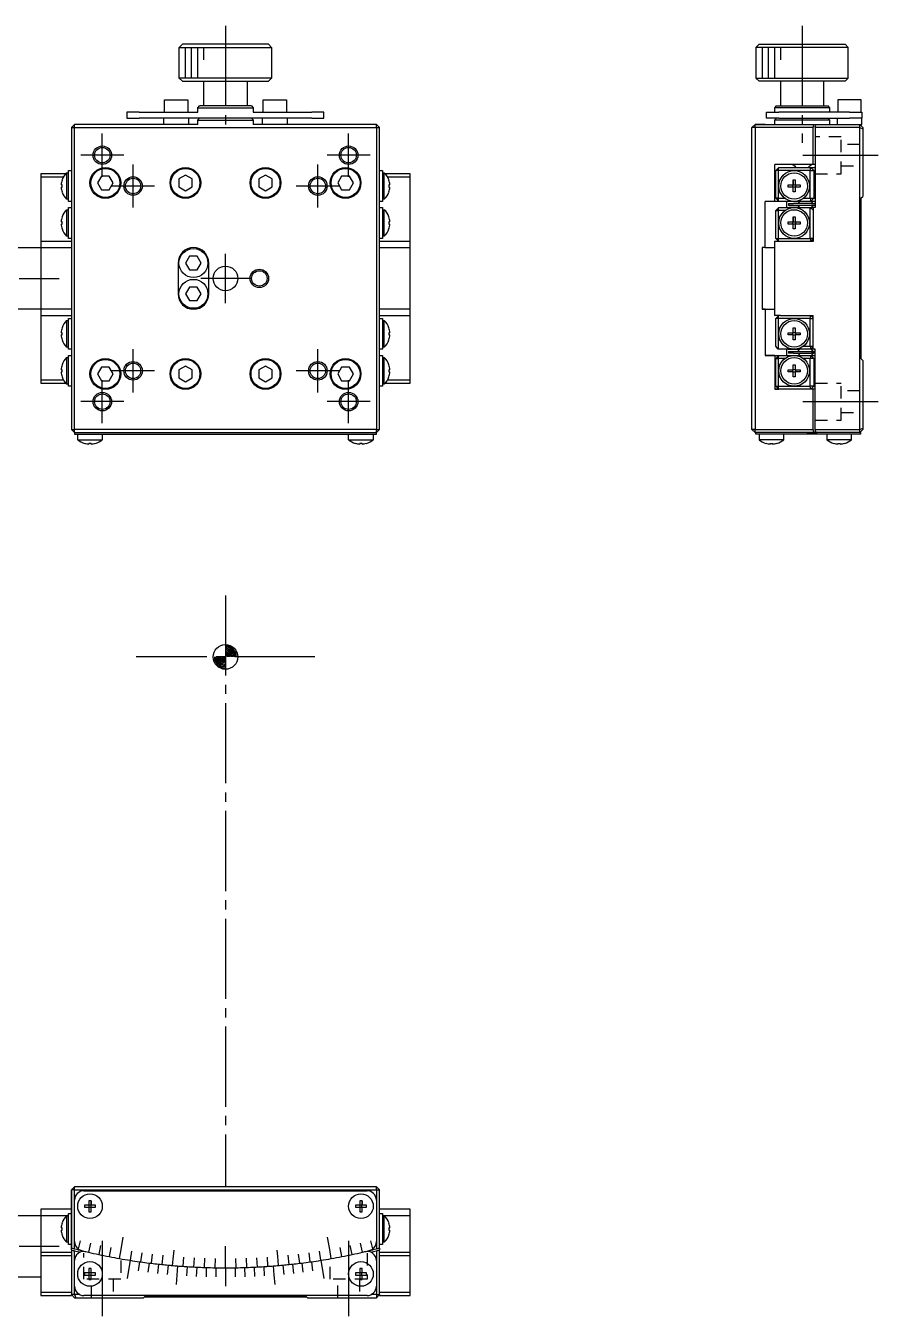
# Model space of a CAD drawing. Extents: x 1 to 243, y 58 to 282.
# Drawn here: x 105 to 243.5, y 72.4 to 281.8 of the extents above; entities that cross this region are included whole.
import ezdxf

# ---------------------------------------------------------------- set-up
doc = ezdxf.new("R2010")
doc.units = 0
doc.linetypes.add('CENTER', pattern=[17.5, 13, -1.5, 1.5, -1.5])
doc.linetypes.add('DASHED', pattern=[3.5, 2, -1.5])
doc.layers.get('0').update_dxf_attribs({"linetype": 'CONTINUOUS'})
doc.layers.add('CENTER', color=1, linetype='CENTER')

msp = doc.modelspace()

# ---------------------------------------------------------------- linework, layer by layer
at = {"color": 7, "linetype": 'CONTINUOUS'}
for p, q in [((129.95, 278.31), (130.45, 278.81)), ((144.45, 278.81), (130.45, 278.81)), ((144.45, 278.81), (130.45, 278.81)), ((144.45, 278.81), (144.95, 278.31)), ((224.1, 278.81), (223.6, 278.31)), ((224.1, 278.81), (231.1, 278.81)), ((231.1, 278.81), (238.1, 278.81)), ((238.6, 278.31), (238.1, 278.81)), ((129.95, 278.31), (144.95, 278.31)), ((129.95, 273.31), (129.95, 278.31)), ((144.95, 278.31), (144.95, 273.31)), ((231.1, 278.31), (223.6, 278.31)), ((223.6, 278.31), (223.6, 273.31)), ((238.6, 278.31), (231.1, 278.31)), ((238.6, 273.31), (238.6, 278.31)), ((144.95, 273.31), (129.95, 273.31)), ((130.45, 272.81), (129.95, 273.31)), ((130.45, 272.81), (144.45, 272.81)), ((133.95, 268.81), (133.95, 272.81)), ((140.95, 272.81), (140.95, 268.81)), ((144.95, 273.31), (144.45, 272.81)), ((223.6, 273.31), (231.1, 273.31)), ((223.6, 273.31), (224.1, 272.81)), ((231.1, 272.81), (224.1, 272.81)), ((227.6, 272.81), (227.6, 268.81)), ((231.1, 273.31), (238.6, 273.31)), ((238.1, 272.81), (231.1, 272.81)), ((234.6, 268.81), (234.6, 272.81)), ((238.1, 272.81), (238.6, 273.31)), ((127.55, 269.81), (131.35, 269.81)), ((127.55, 267.81), (127.55, 269.81)), ((131.35, 269.81), (131.35, 267.81)), ((132.95, 268.51), (133.25, 268.81)), ((132.95, 268.51), (141.95, 268.51)), ((132.95, 267.81), (132.95, 268.51)), ((141.65, 268.81), (133.25, 268.81)), ((133.95, 268.81), (133.25, 268.81)), ((141.65, 268.81), (140.95, 268.81)), ((141.65, 268.81), (141.95, 268.51)), ((141.95, 268.51), (141.95, 267.81)), ((143.55, 269.81), (147.35, 269.81)), ((143.55, 267.81), (143.55, 269.81)), ((147.35, 269.81), (147.35, 267.81)), ((226.9, 268.81), (226.6, 268.51)), ((231.1, 268.51), (226.6, 268.51)), ((226.6, 268.51), (226.6, 267.81)), ((226.9, 268.81), (231.1, 268.81)), ((231.1, 268.81), (235.3, 268.81)), ((235.6, 268.51), (231.1, 268.51)), ((235.6, 268.51), (235.3, 268.81)), ((235.6, 267.81), (235.6, 268.51)), ((240.7, 269.81), (236.9, 269.81)), ((236.9, 269.81), (236.9, 267.81)), ((240.7, 267.81), (240.7, 269.81)), ((123.45, 267.81), (121.45, 267.81)), ((121.45, 267.81), (121.45, 266.81)), ((121.45, 266.81), (123.45, 266.81)), ((123.45, 267.81), (132.95, 267.81)), ((151.45, 266.81), (123.45, 266.81)), ((127.45, 265.81), (127.45, 266.81)), ((131.45, 266.81), (131.45, 265.81)), ((132.95, 266.51), (133.25, 266.81)), ((132.95, 266.51), (141.95, 266.51)), ((132.95, 265.81), (132.95, 266.51)), ((141.65, 266.81), (141.95, 266.51)), ((141.95, 267.81), (151.45, 267.81)), ((141.95, 266.51), (141.95, 265.81)), ((143.45, 265.81), (143.45, 266.81)), ((147.45, 266.81), (147.45, 265.81)), ((153.45, 267.81), (151.45, 267.81)), ((151.45, 266.81), (153.45, 266.81)), ((153.45, 266.81), (153.45, 267.81)), ((225.3, 266.81), (225.3, 267.81)), ((225.3, 267.81), (227.3, 267.81)), ((227.3, 266.81), (225.3, 266.81)), ((226.9, 266.81), (226.6, 266.51)), ((231.1, 266.51), (226.6, 266.51)), ((226.6, 266.51), (226.6, 265.81)), ((238.8, 267.81), (227.3, 267.81)), ((227.3, 266.81), (238.8, 266.81)), ((235.6, 266.51), (231.1, 266.51)), ((235.6, 266.51), (235.3, 266.81)), ((235.6, 265.81), (235.6, 266.51)), ((236.8, 266.81), (236.8, 265.81)), ((238.8, 267.81), (240.8, 267.81)), ((240.8, 266.81), (238.8, 266.81)), ((240.8, 267.81), (240.8, 266.81)), ((240.8, 265.81), (240.8, 266.81)), ((112.45, 265.31), (112.95, 265.81)), ((112.45, 265.31), (112.45, 216.31)), ((112.45, 265.31), (112.95, 265.31)), ((116.45, 265.81), (112.95, 265.81)), ((112.95, 265.31), (112.95, 265.81)), ((112.95, 265.31), (161.95, 265.31)), ((112.95, 216.31), (112.95, 265.31)), ((129.45, 265.81), (116.45, 265.81)), ((132.95, 265.81), (129.45, 265.81)), ((142.45, 265.81), (141.95, 265.81)), ((155.45, 265.81), (142.45, 265.81)), ((161.95, 265.81), (155.45, 265.81)), ((161.95, 265.31), (161.95, 265.81)), ((161.95, 265.81), (162.45, 265.31)), ((161.95, 265.31), (161.95, 216.31)), ((161.95, 265.31), (162.45, 265.31)), ((162.45, 216.31), (162.45, 265.31)), ((222.95, 265.31), (223.45, 265.81)), ((222.95, 265.31), (223.45, 265.81)), ((223.45, 265.31), (222.95, 265.31)), ((222.95, 216.31), (222.95, 265.31)), ((223.45, 265.31), (223.45, 265.81)), ((223.45, 265.81), (233.02, 265.81)), ((225.1, 265.81), (223.45, 265.81)), ((232.89, 265.31), (223.45, 265.31)), ((223.45, 265.31), (223.45, 216.31)), ((232.89, 259.31), (232.89, 265.31)), ((233.02, 265.81), (233.33, 265.81)), ((233.2, 265.31), (233.2, 252.31)), ((240.45, 265.31), (233.2, 265.31)), ((233.33, 265.81), (240.45, 265.81)), ((240.45, 265.81), (240.8, 265.81)), ((240.45, 265.31), (240.45, 265.81)), ((240.95, 265.31), (240.45, 265.81)), ((240.45, 224.16), (240.45, 265.31)), ((240.45, 265.31), (240.95, 265.1)), ((240.95, 265.31), (240.95, 265.1)), ((240.95, 265.1), (240.95, 254.11)), ((111.51, 257.81), (107.45, 257.81)), ((107.45, 257.81), (107.45, 257.31)), ((111.66, 257.96), (111.66, 253.66)), ((111.66, 257.96), (111.95, 257.96)), ((111.95, 257.08), (111.95, 258.31)), ((111.95, 257.96), (111.95, 258.31)), ((111.95, 258.31), (112.45, 258.31)), ((162.45, 258.31), (162.95, 258.31)), ((162.95, 258.31), (162.95, 257.08)), ((162.95, 257.96), (163.24, 257.96)), ((163.24, 255.81), (163.24, 257.96)), ((167.45, 257.81), (163.38, 257.81)), ((167.45, 257.31), (167.45, 257.81)), ((232.89, 259.31), (226.68, 259.31)), ((226.68, 253.31), (226.68, 259.31)), ((227.33, 258.81), (226.81, 258.31)), ((227.18, 258.31), (226.81, 258.31)), ((226.81, 253.81), (226.81, 258.31)), ((227.18, 258.31), (227.33, 258.81)), ((229.8, 258.31), (227.18, 258.31)), ((227.18, 258.31), (227.18, 253.81)), ((227.33, 258.81), (232.51, 258.81)), ((229.6, 259.31), (229.85, 259.06)), ((232.39, 258.31), (229.8, 258.31)), ((229.85, 259.06), (230.1, 258.81)), ((230.09, 258.82), (230.09, 258.81)), ((232.1, 258.81), (232.35, 259.06)), ((232.35, 259.06), (232.6, 259.31)), ((232.39, 258.31), (232.51, 258.81)), ((232.39, 258.31), (233.02, 258.31)), ((232.39, 253.81), (232.39, 258.31)), ((233.02, 258.31), (232.51, 258.81)), ((232.51, 258.81), (233.2, 258.81)), ((233.2, 259.31), (232.89, 259.31)), ((233.02, 258.31), (233.02, 253.81)), ((233.2, 258.31), (233.02, 258.31)), ((107.45, 257.31), (111.15, 257.31)), ((107.45, 257.31), (107.45, 246.81)), ((110.92, 255.99), (110.76, 255.99)), ((110.76, 255.63), (110.92, 255.63)), ((110.92, 256.79), (110.91, 256.79)), ((110.92, 256.79), (110.91, 256.79)), ((110.92, 255.63), (110.92, 255.99)), ((111.95, 256.95), (111.95, 257.08)), ((111.95, 256.88), (111.95, 256.95)), ((111.95, 255.81), (111.95, 256.88)), ((111.95, 254.55), (111.95, 255.81)), ((117.31, 257.41), (116.68, 256.31)), ((116.68, 256.31), (117.31, 255.21)), ((118.58, 257.41), (117.31, 257.41)), ((119.22, 256.31), (118.58, 257.41)), ((118.58, 255.21), (119.22, 256.31)), ((130.95, 257.58), (129.85, 256.95)), ((129.85, 256.95), (129.85, 255.68)), ((129.85, 255.68), (130.95, 255.04)), ((132.05, 256.95), (130.95, 257.58)), ((130.95, 255.04), (132.05, 255.68)), ((132.05, 255.68), (132.05, 256.95)), ((143.95, 257.58), (142.85, 256.95)), ((142.85, 256.95), (142.85, 255.68)), ((142.85, 255.68), (143.95, 255.04)), ((145.05, 256.95), (143.95, 257.58)), ((143.95, 255.04), (145.05, 255.68)), ((145.05, 255.68), (145.05, 256.95)), ((156.31, 257.41), (155.68, 256.31)), ((155.68, 256.31), (156.31, 255.21)), ((157.58, 257.41), (156.31, 257.41)), ((158.22, 256.31), (157.58, 257.41)), ((157.58, 255.21), (158.22, 256.31)), ((162.95, 257.08), (162.95, 255.81)), ((162.95, 255.81), (162.95, 254.55)), ((163.24, 253.66), (163.24, 255.81)), ((163.75, 257.31), (167.45, 257.31)), ((163.98, 256.79), (163.98, 256.79)), ((163.98, 255.99), (163.98, 255.63)), ((164.14, 255.99), (163.98, 255.99)), ((163.98, 255.63), (164.14, 255.63)), ((167.45, 246.81), (167.45, 257.31)), ((228.83, 255.99), (229.62, 255.99)), ((228.83, 255.63), (228.83, 255.99)), ((229.62, 255.63), (228.83, 255.63)), ((229.61, 255.63), (229.61, 255.99)), ((229.62, 256.79), (229.98, 256.79)), ((229.62, 255.99), (229.62, 256.79)), ((229.62, 256.79), (229.62, 256.01)), ((229.62, 255.99), (229.62, 256.01)), ((229.62, 256.01), (229.98, 256.01)), ((229.62, 254.84), (229.62, 255.63)), ((229.62, 255.62), (229.62, 255.63)), ((229.62, 254.84), (229.62, 255.62)), ((229.98, 255.62), (229.62, 255.62)), ((229.98, 256.79), (229.98, 255.99)), ((229.98, 255.99), (230.77, 255.99)), ((229.98, 255.63), (229.98, 254.84)), ((230.77, 255.63), (229.98, 255.63)), ((230, 255.99), (230, 255.63)), ((230.77, 255.99), (230.77, 255.63)), ((110.91, 254.84), (110.92, 254.84)), ((110.91, 254.84), (110.92, 254.84)), ((111.95, 253.66), (111.66, 253.66)), ((111.95, 253.31), (111.95, 254.55)), ((111.95, 253.31), (111.95, 253.65)), ((117.31, 255.21), (118.58, 255.21)), ((156.31, 255.21), (157.58, 255.21)), ((162.95, 254.55), (162.95, 253.31)), ((163.24, 253.66), (162.95, 253.66)), ((163.98, 254.84), (163.98, 254.84)), ((227.33, 253.31), (226.81, 253.81)), ((227.18, 253.81), (226.81, 253.81)), ((227.33, 253.31), (227.18, 253.81)), ((227.18, 253.81), (228.3, 253.81)), ((229.98, 254.84), (229.62, 254.84)), ((230.87, 253.31), (230.67, 253.47)), ((231.3, 253.81), (232.39, 253.81)), ((232.39, 253.81), (233.02, 253.81)), ((232.39, 253.81), (232.51, 253.31)), ((232.51, 253.31), (233.02, 253.81)), ((233.02, 253.81), (233.2, 253.81)), ((240.65, 253.81), (240.95, 254.11)), ((240.65, 253.81), (240.65, 227.81)), ((111.66, 251.96), (111.66, 247.66)), ((111.66, 251.96), (111.95, 251.96)), ((112.45, 253.31), (111.95, 253.31)), ((111.95, 251.96), (111.95, 252.31)), ((111.95, 251.08), (111.95, 252.31)), ((111.95, 252.31), (112.45, 252.31)), ((162.95, 253.31), (162.45, 253.31)), ((162.45, 252.31), (162.95, 252.31)), ((162.95, 252.31), (162.95, 251.08)), ((162.95, 251.96), (163.24, 251.96)), ((163.24, 249.81), (163.24, 251.96)), ((226.68, 253.31), (225.12, 253.31)), ((225.12, 245.81), (225.12, 253.31)), ((227.33, 253.31), (226.68, 253.31)), ((226.81, 251.81), (227.33, 252.31)), ((226.81, 251.81), (227.18, 251.81)), ((226.81, 247.31), (226.81, 251.81)), ((227.18, 251.81), (227.33, 252.31)), ((227.18, 251.81), (227.18, 247.31)), ((228.3, 251.81), (227.18, 251.81)), ((228.98, 253.31), (227.33, 253.31)), ((227.33, 252.31), (228.98, 252.31)), ((228.6, 252.31), (228.6, 253.31)), ((228.9, 252.96), (229.7, 252.96)), ((228.9, 252.96), (228.9, 252.66)), ((229.7, 252.66), (228.9, 252.66)), ((229.06, 253.42), (228.98, 253.31)), ((229.8, 253.31), (228.98, 253.31)), ((229.8, 252.31), (228.98, 252.31)), ((228.98, 252.31), (229.06, 252.2)), ((232.64, 252.96), (229.7, 252.96)), ((232.64, 252.66), (229.7, 252.66)), ((230.71, 253.31), (229.8, 253.31)), ((230.74, 252.31), (229.8, 252.31)), ((230.39, 252.66), (230.41, 252.64)), ((230.76, 253.4), (230.4, 252.96)), ((230.41, 252.64), (230.73, 252.31)), ((230.41, 252.64), (230.73, 252.31)), ((230.74, 252.31), (230.6, 252.18)), ((230.74, 252.31), (232.38, 252.31)), ((232.51, 253.31), (230.87, 253.31)), ((232.39, 252.3), (232.38, 252.31)), ((232.38, 252.31), (232.89, 252.31)), ((232.39, 247.31), (232.39, 252.3)), ((232.89, 251.91), (232.39, 252.3)), ((233.2, 253.31), (232.51, 253.31)), ((232.88, 252.98), (232.55, 253.31)), ((232.61, 252.31), (232.88, 252.66)), ((232.64, 252.96), (233.2, 252.96)), ((233.2, 252.66), (232.64, 252.66)), ((232.9, 252.96), (232.88, 252.98)), ((233.2, 252.31), (232.89, 252.31)), ((232.89, 252.31), (232.89, 246.81)), ((233.08, 252.31), (233.2, 252.44)), ((233.2, 253.21), (233.11, 253.31)), ((110.92, 249.99), (110.76, 249.99)), ((110.76, 249.63), (110.92, 249.63)), ((110.92, 250.79), (110.91, 250.79)), ((110.92, 250.79), (110.91, 250.79)), ((110.92, 249.63), (110.92, 249.99)), ((111.95, 250.95), (111.95, 251.08)), ((111.95, 250.88), (111.95, 250.95)), ((111.95, 249.81), (111.95, 250.88)), ((111.95, 248.55), (111.95, 249.81)), ((162.95, 251.08), (162.95, 249.81)), ((162.95, 249.81), (162.95, 248.55)), ((163.24, 247.66), (163.24, 249.81)), ((163.98, 250.79), (163.98, 250.79)), ((163.98, 249.99), (163.98, 249.63)), ((164.14, 249.99), (163.98, 249.99)), ((163.98, 249.63), (164.14, 249.63)), ((228.83, 249.99), (229.62, 249.99)), ((228.83, 249.63), (228.83, 249.99)), ((229.62, 249.63), (228.83, 249.63)), ((229.61, 249.63), (229.61, 249.99)), ((229.62, 250.79), (229.98, 250.79)), ((229.62, 249.99), (229.62, 250.79)), ((229.62, 250.79), (229.62, 250.01)), ((229.62, 249.99), (229.62, 250.01)), ((229.62, 250.01), (229.98, 250.01)), ((229.62, 248.84), (229.62, 249.63)), ((229.62, 249.62), (229.62, 249.63)), ((229.62, 248.84), (229.62, 249.62)), ((229.98, 249.62), (229.62, 249.62)), ((229.98, 250.79), (229.98, 249.99)), ((229.98, 249.99), (230.77, 249.99)), ((229.98, 249.63), (229.98, 248.84)), ((230.77, 249.63), (229.98, 249.63)), ((230, 249.99), (230, 249.63)), ((230.77, 249.99), (230.77, 249.63)), ((110.91, 248.84), (110.92, 248.84)), ((110.91, 248.84), (110.92, 248.84)), ((111.95, 247.66), (111.66, 247.66)), ((111.95, 247.31), (111.95, 248.55)), ((111.95, 247.31), (111.95, 247.66)), ((112.45, 247.31), (111.95, 247.31)), ((162.95, 247.31), (162.45, 247.31)), ((162.95, 248.55), (162.95, 247.31)), ((163.24, 247.66), (162.95, 247.66)), ((163.98, 248.84), (163.98, 248.84)), ((226.81, 247.31), (227.18, 247.31)), ((226.81, 247.31), (227.33, 246.81)), ((227.33, 246.81), (227.18, 247.31)), ((227.18, 247.31), (229.8, 247.31)), ((229.98, 248.84), (229.62, 248.84)), ((229.8, 247.31), (232.39, 247.31)), ((232.6, 247.31), (232.39, 247.31)), ((232.39, 247.31), (232.39, 247.31)), ((232.39, 247.31), (232.6, 247.31)), ((232.39, 247.31), (232.39, 247.31)), ((232.39, 247.31), (232.51, 246.81)), ((232.51, 246.81), (232.89, 247.19)), ((232.89, 247.31), (232.6, 247.31)), ((232.6, 247.31), (232.89, 247.31)), ((101.7, 245.81), (107.45, 245.81)), ((112.45, 246.81), (107.45, 246.81)), ((107.45, 246.81), (107.45, 245.81)), ((107.45, 245.81), (107.45, 235.81)), ((107.45, 245.81), (112.45, 245.81)), ((167.45, 246.81), (162.45, 246.81)), ((162.45, 245.81), (167.45, 245.81)), ((167.45, 245.81), (167.45, 246.81)), ((167.45, 235.81), (167.45, 245.81)), ((225.12, 245.81), (224.6, 245.81)), ((224.6, 245.81), (224.6, 235.81)), ((225.12, 245.81), (226.6, 245.81)), ((227.6, 246.81), (226.6, 246.81)), ((226.6, 246.81), (226.6, 245.81)), ((226.6, 245.81), (226.6, 235.81)), ((232.89, 246.81), (227.6, 246.81)), ((129.75, 243.31), (129.75, 238.31)), ((131.61, 244.41), (130.98, 243.31)), ((130.98, 243.31), (131.61, 242.21)), ((132.88, 244.41), (131.61, 244.41)), ((133.52, 243.31), (132.88, 244.41)), ((132.88, 242.21), (133.52, 243.31)), ((134.75, 238.31), (134.75, 243.31)), ((131.61, 242.21), (132.88, 242.21)), ((131.61, 239.41), (130.98, 238.31)), ((132.88, 239.41), (131.61, 239.41)), ((133.52, 238.31), (132.88, 239.41)), ((130.98, 238.31), (131.61, 237.21)), ((131.61, 237.21), (132.88, 237.21)), ((132.88, 237.21), (133.52, 238.31)), ((107.45, 235.81), (101.7, 235.81)), ((112.45, 235.81), (107.45, 235.81)), ((107.45, 235.81), (107.45, 234.81)), ((107.45, 234.81), (112.45, 234.81)), ((107.45, 234.81), (107.45, 224.31)), ((167.45, 235.81), (162.45, 235.81)), ((162.45, 234.81), (167.45, 234.81)), ((167.45, 234.81), (167.45, 235.81)), ((167.45, 224.31), (167.45, 234.81)), ((225.12, 235.81), (224.6, 235.81)), ((224.6, 235.81), (226.6, 235.81)), ((224.6, 235.81), (225.12, 235.81)), ((225.12, 235.81), (225.12, 228.31)), ((225.12, 235.81), (226.6, 235.81)), ((225.12, 235.81), (226.6, 235.81)), ((226.6, 235.81), (226.6, 234.81)), ((227.6, 234.81), (226.6, 234.81)), ((227.33, 234.81), (226.81, 234.31)), ((227.18, 234.31), (227.33, 234.81)), ((227.6, 234.81), (232.89, 234.81)), ((232.39, 234.31), (232.51, 234.81)), ((232.51, 234.81), (232.89, 234.43)), ((232.89, 229.31), (232.89, 234.81)), ((110.92, 232.79), (110.91, 232.79)), ((111.66, 233.96), (111.66, 229.66)), ((111.66, 233.96), (111.95, 233.96)), ((111.95, 231.81), (111.95, 234.31)), ((111.95, 234.31), (112.45, 234.31)), ((162.45, 234.31), (162.95, 234.31)), ((162.95, 234.31), (162.95, 231.81)), ((162.95, 233.96), (163.24, 233.96)), ((163.24, 231.81), (163.24, 233.96)), ((163.98, 232.79), (163.98, 232.79)), ((227.18, 234.31), (226.81, 234.31)), ((226.81, 229.81), (226.81, 234.31)), ((229.8, 234.31), (227.18, 234.31)), ((227.18, 234.31), (227.18, 229.33)), ((229.62, 232.79), (229.98, 232.79)), ((229.62, 231.99), (229.62, 232.79)), ((232.39, 234.31), (229.8, 234.31)), ((229.98, 232.79), (229.98, 231.99)), ((232.39, 234.31), (232.39, 234.32)), ((232.39, 229.81), (232.39, 234.31)), ((232.39, 234.31), (232.6, 234.31)), ((232.6, 234.31), (232.89, 234.31)), ((110.92, 231.99), (110.76, 231.99)), ((110.76, 231.63), (110.92, 231.63)), ((110.91, 230.84), (110.92, 230.84)), ((110.92, 231.63), (110.92, 231.99)), ((111.95, 229.31), (111.95, 231.81)), ((162.95, 231.81), (162.95, 229.31)), ((163.24, 229.66), (163.24, 231.81)), ((163.98, 231.99), (163.98, 231.63)), ((164.14, 231.99), (163.98, 231.99)), ((163.98, 231.63), (164.14, 231.63)), ((163.98, 230.84), (163.98, 230.84)), ((228.83, 231.99), (229.62, 231.99)), ((228.83, 231.63), (228.83, 231.99)), ((229.62, 231.63), (228.83, 231.63)), ((229.61, 231.63), (229.61, 231.99)), ((229.62, 232.01), (229.98, 232.01)), ((229.62, 230.84), (229.62, 231.63)), ((229.98, 231.62), (229.62, 231.62)), ((229.98, 230.84), (229.62, 230.84)), ((229.98, 231.99), (230.77, 231.99)), ((229.98, 231.63), (229.98, 230.84)), ((230.77, 231.63), (229.98, 231.63)), ((230, 231.99), (230, 231.63)), ((230.77, 231.99), (230.77, 231.63)), ((111.95, 229.66), (111.66, 229.66)), ((112.45, 229.31), (111.95, 229.31)), ((111.95, 225.81), (111.95, 228.31)), ((111.95, 228.31), (112.45, 228.31)), ((162.95, 229.31), (162.45, 229.31)), ((162.45, 228.31), (162.95, 228.31)), ((163.24, 229.66), (162.95, 229.66)), ((162.95, 228.31), (162.95, 225.81)), ((226.68, 228.31), (225.12, 228.31)), ((225.12, 228.31), (226.68, 228.31)), ((225.12, 228.31), (227.33, 228.31)), ((226.68, 228.31), (226.68, 222.81)), ((226.68, 228.31), (227.33, 228.31)), ((226.68, 228.31), (227.33, 228.31)), ((227.18, 229.33), (226.81, 229.81)), ((226.81, 227.81), (227.33, 228.31)), ((227.18, 229.33), (227.2, 229.31)), ((227.18, 227.81), (227.33, 228.31)), ((228.84, 229.31), (227.2, 229.31)), ((227.33, 228.31), (228.98, 228.31)), ((228.6, 228.31), (228.6, 229.31)), ((228.84, 229.31), (228.98, 229.45)), ((228.84, 229.31), (229.8, 229.31)), ((228.9, 228.96), (229.7, 228.96)), ((228.9, 228.96), (228.9, 228.66)), ((229.7, 228.66), (228.9, 228.66)), ((228.98, 228.31), (229.8, 228.31)), ((228.98, 228.31), (229.06, 228.2)), ((229.7, 228.96), (232.64, 228.96)), ((229.7, 228.66), (232.64, 228.66)), ((229.8, 229.31), (230.74, 229.31)), ((229.8, 228.31), (230.71, 228.31)), ((230.41, 228.98), (230.39, 228.96)), ((230.4, 228.66), (230.76, 228.23)), ((230.79, 229.37), (230.41, 228.98)), ((230.73, 229.31), (230.41, 228.98)), ((230.87, 229.31), (230.67, 229.47)), ((230.67, 228.16), (230.87, 228.31)), ((232.51, 229.31), (230.87, 229.31)), ((230.87, 228.31), (232.51, 228.31)), ((231.3, 229.81), (232.39, 229.81)), ((232.39, 229.81), (232.51, 229.31)), ((232.39, 229.81), (232.89, 229.81)), ((232.51, 228.31), (232.39, 227.81)), ((232.51, 229.31), (232.89, 229.69)), ((232.89, 229.31), (232.51, 229.31)), ((233.02, 227.81), (232.51, 228.31)), ((232.51, 228.31), (233.2, 228.31)), ((232.55, 228.31), (232.88, 228.64)), ((232.88, 228.96), (232.61, 229.31)), ((232.64, 228.96), (233.2, 228.96)), ((233.2, 228.66), (232.64, 228.66)), ((232.88, 228.64), (232.9, 228.66)), ((233.2, 229.31), (232.89, 229.31)), ((233.2, 229.19), (233.08, 229.31)), ((233.11, 228.31), (233.2, 228.41)), ((233.2, 216.31), (233.2, 229.31)), ((110.92, 226.79), (110.91, 226.79)), ((111.66, 227.96), (111.66, 223.66)), ((111.66, 227.96), (111.95, 227.96)), ((117.31, 226.41), (116.68, 225.31)), ((118.58, 226.41), (117.31, 226.41)), ((119.22, 225.31), (118.58, 226.41)), ((130.95, 226.58), (129.85, 225.95)), ((132.05, 225.95), (130.95, 226.58)), ((143.95, 226.58), (142.85, 225.95)), ((145.05, 225.95), (143.95, 226.58)), ((156.31, 226.41), (155.68, 225.31)), ((157.58, 226.41), (156.31, 226.41)), ((158.22, 225.31), (157.58, 226.41)), ((162.95, 227.96), (163.24, 227.96)), ((163.24, 225.81), (163.24, 227.96)), ((163.98, 226.79), (163.98, 226.79)), ((226.81, 227.81), (227.18, 227.81)), ((226.81, 223.31), (226.81, 227.81)), ((227.18, 227.81), (227.18, 223.31)), ((228.3, 227.81), (227.18, 227.81)), ((229.62, 226.79), (229.98, 226.79)), ((229.62, 225.99), (229.62, 226.79)), ((229.98, 226.79), (229.98, 225.99)), ((232.39, 227.81), (231.3, 227.81)), ((232.39, 223.31), (232.39, 227.81)), ((233.02, 227.81), (232.39, 227.81)), ((233.02, 227.81), (233.02, 223.31)), ((233.2, 227.81), (233.02, 227.81)), ((240.95, 227.51), (240.65, 227.81)), ((240.95, 227.51), (240.95, 216.52)), ((107.45, 224.31), (107.45, 223.81)), ((111.15, 224.31), (107.45, 224.31)), ((110.92, 225.99), (110.76, 225.99)), ((110.76, 225.63), (110.92, 225.63)), ((110.91, 224.84), (110.92, 224.84)), ((110.92, 225.63), (110.92, 225.99)), ((111.95, 223.31), (111.95, 225.81)), ((116.68, 225.31), (117.31, 224.21)), ((117.31, 224.21), (118.58, 224.21)), ((118.58, 224.21), (119.22, 225.31)), ((129.85, 225.95), (129.85, 224.68)), ((129.85, 224.68), (130.95, 224.04)), ((130.95, 224.04), (132.05, 224.68)), ((132.05, 224.68), (132.05, 225.95)), ((142.85, 225.95), (142.85, 224.68)), ((142.85, 224.68), (143.95, 224.04)), ((143.95, 224.04), (145.05, 224.68)), ((145.05, 224.68), (145.05, 225.95)), ((155.68, 225.31), (156.31, 224.21)), ((156.31, 224.21), (157.58, 224.21)), ((157.58, 224.21), (158.22, 225.31)), ((162.95, 225.81), (162.95, 223.31)), ((163.24, 223.66), (163.24, 225.81)), ((167.45, 224.31), (163.75, 224.31)), ((163.98, 225.99), (163.98, 225.63)), ((164.14, 225.99), (163.98, 225.99)), ((163.98, 225.63), (164.14, 225.63)), ((163.98, 224.84), (163.98, 224.84)), ((167.45, 223.81), (167.45, 224.31)), ((228.83, 225.99), (229.62, 225.99)), ((228.83, 225.63), (228.83, 225.99)), ((229.62, 225.63), (228.83, 225.63)), ((229.61, 225.63), (229.61, 225.99)), ((229.62, 226.01), (229.98, 226.01)), ((229.62, 224.84), (229.62, 225.63)), ((229.98, 225.62), (229.62, 225.62)), ((229.98, 224.84), (229.62, 224.84)), ((229.98, 225.99), (230.77, 225.99)), ((229.98, 225.63), (229.98, 224.84)), ((230.77, 225.63), (229.98, 225.63)), ((230, 225.99), (230, 225.63)), ((230.77, 225.99), (230.77, 225.63)), ((240.45, 216.31), (240.45, 224.16)), ((107.45, 223.81), (111.51, 223.81)), ((111.95, 223.66), (111.66, 223.66)), ((112.45, 223.31), (111.95, 223.31)), ((162.95, 223.31), (162.45, 223.31)), ((163.24, 223.66), (162.95, 223.66)), ((163.38, 223.81), (167.45, 223.81)), ((232.89, 222.81), (226.68, 222.81)), ((226.68, 222.81), (227.33, 222.81)), ((226.68, 222.81), (227.33, 222.81)), ((226.81, 223.31), (227.18, 223.31)), ((226.81, 223.31), (227.33, 222.81)), ((227.33, 222.81), (227.18, 223.31)), ((227.18, 223.31), (229.8, 223.31)), ((229.8, 223.31), (232.39, 223.31)), ((232.51, 222.81), (232.39, 223.31)), ((233.02, 223.31), (232.39, 223.31)), ((232.51, 222.81), (233.02, 223.31)), ((232.89, 216.31), (232.89, 222.81)), ((233.2, 222.81), (232.89, 222.81)), ((233.02, 223.31), (233.2, 223.31)), ((112.45, 216.31), (112.95, 216.31)), ((112.95, 215.81), (112.45, 216.31)), ((161.95, 216.31), (112.95, 216.31)), ((112.95, 215.81), (112.95, 216.31)), ((112.95, 215.81), (112.95, 215.51)), ((112.95, 215.81), (112.95, 215.51)), ((112.95, 215.81), (161.95, 215.81)), ((161.95, 215.81), (162.45, 216.31)), ((161.95, 216.31), (162.45, 216.31)), ((161.95, 215.81), (161.95, 216.31)), ((161.95, 215.51), (161.95, 215.81)), ((161.95, 215.51), (161.95, 215.81)), ((223.45, 216.31), (222.95, 216.31)), ((223.45, 215.81), (222.95, 216.31)), ((223.45, 216.31), (232.89, 216.31)), ((223.45, 215.81), (223.45, 216.31)), ((225.1, 215.81), (223.45, 215.81)), ((223.6, 215.51), (223.6, 215.81)), ((231.85, 215.81), (225.1, 215.81)), ((231.85, 215.81), (225.1, 215.81)), ((231.85, 215.81), (233.02, 215.81)), ((233.02, 215.81), (231.85, 215.81)), ((233.02, 215.81), (233.31, 215.81)), ((233.31, 215.81), (233.02, 215.81)), ((233.2, 216.31), (240.45, 216.31)), ((234.93, 215.81), (233.33, 215.81)), ((233.43, 215.81), (233.43, 215.51)), ((239.1, 215.81), (234.93, 215.81)), ((239.1, 215.81), (234.93, 215.81)), ((240.45, 215.81), (239.1, 215.81)), ((240.45, 216.31), (240.95, 216.52)), ((240.45, 215.81), (240.45, 216.31)), ((240.45, 215.81), (240.95, 216.31)), ((240.45, 215.81), (240.6, 215.81)), ((240.6, 215.81), (240.6, 215.51)), ((240.95, 216.52), (240.95, 216.31)), ((112.95, 215.51), (114.45, 215.51)), ((113.45, 214.61), (113.45, 215.51)), ((113.45, 214.61), (113.45, 215.51)), ((113.45, 214.61), (117.45, 214.61)), ((114.45, 215.51), (160.45, 215.51)), ((114.56, 214.04), (114.56, 214.04)), ((115.63, 214.04), (115.27, 214.04)), ((115.27, 214.04), (115.27, 213.92)), ((115.63, 213.92), (115.63, 214.04)), ((116.34, 214.04), (116.33, 214.04)), ((117.45, 215.51), (117.45, 214.61)), ((117.45, 215.51), (117.45, 214.61)), ((157.45, 214.61), (157.45, 215.51)), ((157.45, 214.61), (157.45, 215.51)), ((157.45, 214.61), (161.45, 214.61)), ((158.56, 214.04), (158.56, 214.04)), ((159.63, 214.04), (159.27, 214.04)), ((159.27, 214.04), (159.27, 213.92)), ((159.63, 213.92), (159.63, 214.04)), ((160.34, 214.04), (160.33, 214.04)), ((160.45, 215.51), (161.95, 215.51)), ((161.45, 215.51), (161.45, 214.61)), ((161.45, 215.51), (161.45, 214.61)), ((225.1, 215.51), (223.6, 215.51)), ((224.1, 215.51), (224.1, 214.61)), ((226.1, 214.61), (224.1, 214.61)), ((231.85, 215.51), (225.1, 215.51)), ((225.21, 214.04), (225.21, 214.04)), ((225.92, 214.04), (226.28, 214.04)), ((225.92, 213.92), (225.92, 214.04)), ((228.1, 214.61), (226.1, 214.61)), ((226.28, 214.04), (226.28, 213.92)), ((226.99, 214.04), (226.99, 214.04)), ((228.1, 214.61), (228.1, 215.51)), ((233.04, 215.51), (231.85, 215.51)), ((233.31, 215.51), (233.04, 215.51)), ((233.43, 215.51), (233.31, 215.51)), ((234.93, 215.51), (233.43, 215.51)), ((239.1, 215.51), (234.93, 215.51)), ((235.1, 215.51), (235.1, 214.61)), ((237.1, 214.61), (235.1, 214.61)), ((236.21, 214.04), (236.21, 214.04)), ((236.92, 214.04), (237.28, 214.04)), ((236.92, 213.92), (236.92, 214.04)), ((239.1, 214.61), (237.1, 214.61)), ((237.28, 214.04), (237.28, 213.92)), ((237.99, 214.04), (237.99, 214.04)), ((240.6, 215.51), (239.1, 215.51)), ((239.1, 214.61), (239.1, 215.51)), ((112.45, 92.87), (112.95, 93.37)), ((112.45, 92.87), (112.95, 93.37)), ((112.95, 92.87), (112.45, 92.87)), ((112.45, 92.87), (112.45, 83.43)), ((112.45, 91.2), (112.45, 92.87)), ((112.95, 92.87), (112.95, 93.37)), ((161.95, 93.37), (112.95, 93.37)), ((112.95, 91.22), (112.95, 92.87)), ((112.95, 92.87), (161.95, 92.87)), ((114.45, 92.72), (160.45, 92.72)), ((161.95, 92.87), (161.95, 93.37)), ((161.95, 93.37), (162.45, 92.87)), ((161.95, 92.87), (161.95, 91.22)), ((161.95, 92.87), (162.45, 92.87)), ((162.45, 83.43), (162.45, 92.87)), ((112.45, 91.2), (112.45, 91.72)), ((112.45, 91.2), (112.45, 91.72)), ((112.45, 89.72), (112.45, 91.2)), ((112.45, 89.72), (112.45, 91.2)), ((112.45, 89.64), (112.45, 91.2)), ((112.95, 84.47), (112.95, 91.22)), ((112.95, 84.47), (112.95, 91.22)), ((114.56, 90.4), (114.56, 90.04)), ((115.27, 90.4), (114.56, 90.4)), ((115.63, 91.1), (115.27, 91.1)), ((115.27, 91.1), (115.27, 90.4)), ((115.28, 90.39), (115.27, 90.4)), ((115.28, 90.39), (115.28, 90.05)), ((115.62, 90.39), (115.28, 90.39)), ((115.62, 90.39), (115.63, 90.4)), ((115.62, 90.05), (115.62, 90.39)), ((115.63, 90.4), (115.63, 91.1)), ((115.63, 91.1), (115.63, 90.4)), ((116.33, 90.4), (115.63, 90.4)), ((116.33, 90.04), (116.33, 90.4)), ((158.56, 90.4), (158.56, 90.04)), ((159.27, 90.4), (158.56, 90.4)), ((159.63, 91.1), (159.27, 91.1)), ((159.27, 91.1), (159.27, 90.4)), ((159.28, 90.39), (159.27, 90.4)), ((159.28, 90.39), (159.28, 90.05)), ((159.62, 90.39), (159.28, 90.39)), ((159.62, 90.39), (159.63, 90.4)), ((159.62, 90.05), (159.62, 90.39)), ((159.63, 90.4), (159.63, 91.1)), ((159.63, 91.1), (159.63, 90.4)), ((160.33, 90.4), (159.63, 90.4)), ((160.33, 90.04), (160.33, 90.4)), ((161.95, 91.22), (161.95, 84.47)), ((101.7, 88.72), (107.45, 88.72)), ((112.45, 89.72), (107.45, 89.72)), ((107.45, 89.72), (107.45, 88.72)), ((107.45, 88.72), (107.45, 82.72)), ((107.45, 88.72), (111.95, 88.72)), ((111.66, 88.67), (111.66, 84.37)), ((111.66, 88.67), (111.95, 88.67)), ((111.95, 84.02), (111.95, 89.02)), ((111.95, 89.02), (112.45, 89.02)), ((112.45, 83.43), (112.45, 89.64)), ((114.56, 90.04), (115.27, 90.04)), ((115.28, 90.05), (115.27, 90.04)), ((115.27, 90.04), (115.27, 89.33)), ((115.27, 89.33), (115.63, 89.33)), ((115.28, 90.05), (115.62, 90.05)), ((115.62, 90.05), (115.63, 90.04)), ((115.63, 90.04), (116.33, 90.04)), ((115.63, 89.33), (115.63, 90.04)), ((115.63, 89.33), (115.63, 90.04)), ((158.56, 90.04), (159.27, 90.04)), ((159.28, 90.05), (159.27, 90.04)), ((159.27, 90.04), (159.27, 89.33)), ((159.27, 89.33), (159.63, 89.33)), ((159.28, 90.05), (159.62, 90.05)), ((159.62, 90.05), (159.63, 90.04)), ((159.63, 90.04), (160.33, 90.04)), ((159.63, 89.33), (159.63, 90.04)), ((159.63, 89.33), (159.63, 90.04)), ((167.45, 89.72), (162.45, 89.72)), ((162.45, 89.02), (162.95, 89.02)), ((162.95, 89.02), (162.95, 84.02)), ((162.95, 88.72), (167.45, 88.72)), ((162.95, 88.67), (163.24, 88.67)), ((163.24, 84.37), (163.24, 88.67)), ((167.45, 88.72), (167.45, 89.72)), ((167.45, 82.72), (167.45, 88.72)), ((110.92, 86.7), (110.76, 86.7)), ((110.76, 86.34), (110.92, 86.34)), ((110.92, 87.49), (110.91, 87.49)), ((110.92, 86.34), (110.92, 86.7)), ((163.98, 87.49), (163.98, 87.49)), ((163.98, 86.7), (163.98, 86.34)), ((164.14, 86.7), (163.98, 86.7)), ((163.98, 86.34), (164.14, 86.34)), ((110.91, 85.54), (110.92, 85.54)), ((111.95, 84.37), (111.66, 84.37)), ((112.45, 84.02), (111.95, 84.02)), ((112.95, 83.3), (112.95, 84.47)), ((161.95, 84.47), (161.95, 83.3)), ((162.95, 84.02), (162.45, 84.02)), ((163.24, 84.37), (162.95, 84.37)), ((163.98, 85.54), (163.98, 85.54)), ((112.45, 82.72), (107.45, 82.72)), ((107.45, 82.72), (107.45, 82.22)), ((107.45, 82.22), (112.45, 82.22)), ((107.45, 82.22), (107.45, 76.22)), ((112.45, 83.12), (112.45, 83.43)), ((112.45, 83.12), (112.45, 75.87)), ((112.95, 81.38), (112.95, 82.99)), ((161.95, 82.99), (161.95, 81.38)), ((162.45, 83.43), (162.45, 83.12)), ((162.45, 75.87), (162.45, 83.12)), ((167.45, 82.72), (162.45, 82.72)), ((162.45, 82.22), (167.45, 82.22)), ((167.45, 82.22), (167.45, 82.72)), ((167.45, 76.22), (167.45, 82.22)), ((112.95, 77.22), (112.95, 81.38)), ((115.63, 80.1), (115.27, 80.1)), ((115.27, 80.1), (115.27, 79.4)), ((115.63, 79.4), (115.63, 80.1)), ((159.63, 80.1), (159.27, 80.1)), ((159.27, 80.1), (159.27, 79.4)), ((159.63, 79.4), (159.63, 80.1)), ((161.95, 81.38), (161.95, 77.22)), ((107.45, 78.72), (101.7, 78.72)), ((114.56, 79.4), (114.56, 79.04)), ((115.27, 79.4), (114.56, 79.4)), ((114.56, 79.04), (115.27, 79.04)), ((115.28, 79.39), (115.27, 79.4)), ((115.28, 79.05), (115.27, 79.04)), ((115.27, 79.04), (115.27, 78.33)), ((115.27, 78.33), (115.63, 78.33)), ((115.28, 79.39), (115.28, 79.05)), ((115.62, 79.39), (115.28, 79.39)), ((115.28, 79.05), (115.62, 79.05)), ((115.62, 79.39), (115.63, 79.4)), ((115.62, 79.05), (115.62, 79.39)), ((115.62, 79.05), (115.63, 79.04)), ((116.33, 79.4), (115.63, 79.4)), ((115.63, 79.04), (116.33, 79.04)), ((115.63, 78.33), (115.63, 79.04)), ((116.33, 79.04), (116.33, 79.4)), ((158.56, 79.4), (158.56, 79.04)), ((159.27, 79.4), (158.56, 79.4)), ((158.56, 79.04), (159.27, 79.04)), ((159.28, 79.39), (159.27, 79.4)), ((159.28, 79.05), (159.27, 79.04)), ((159.27, 79.04), (159.27, 78.33)), ((159.27, 78.33), (159.63, 78.33)), ((159.62, 79.39), (159.28, 79.39)), ((159.28, 79.39), (159.28, 79.05)), ((159.28, 79.05), (159.62, 79.05)), ((159.62, 79.39), (159.63, 79.4)), ((159.62, 79.05), (159.62, 79.39)), ((159.62, 79.05), (159.63, 79.04)), ((160.33, 79.4), (159.63, 79.4)), ((159.63, 79.04), (160.33, 79.04)), ((159.63, 78.33), (159.63, 79.04)), ((160.33, 79.04), (160.33, 79.4)), ((112.45, 76.22), (107.45, 76.22)), ((107.45, 76.22), (107.45, 75.72)), ((107.45, 75.72), (112.45, 75.72)), ((112.45, 75.72), (112.45, 75.87)), ((112.95, 75.87), (112.45, 75.87)), ((112.45, 75.87), (112.95, 75.37)), ((112.95, 75.87), (112.95, 77.22)), ((113.79, 75.87), (112.95, 75.87)), ((112.95, 75.87), (113.16, 75.37)), ((160.45, 75.72), (114.45, 75.72)), ((124.45, 75.67), (124.15, 75.37)), ((124.3, 75.52), (129.45, 75.52)), ((124.45, 75.67), (150.45, 75.67)), ((129.45, 75.52), (145.45, 75.52)), ((145.45, 75.52), (150.6, 75.52)), ((150.75, 75.37), (150.45, 75.67)), ((161.95, 75.87), (161.1, 75.87)), ((161.95, 77.22), (161.95, 75.87)), ((161.95, 75.87), (162.45, 75.87)), ((161.95, 75.87), (161.95, 75.37)), ((161.95, 75.37), (162.45, 75.87)), ((167.45, 76.22), (162.45, 76.22)), ((162.45, 75.87), (162.45, 75.72)), ((162.45, 75.72), (167.45, 75.72)), ((167.45, 75.72), (167.45, 76.22)), ((112.95, 75.37), (113.16, 75.37)), ((113.16, 75.37), (124.15, 75.37)), ((150.75, 75.37), (161.95, 75.37))]:
    msp.add_line(p, q, dxfattribs=at)
at = {"color": 3, "linetype": 'CONTINUOUS'}
for p, q in [((130.95, 273.31), (130.95, 278.31)), ((131.95, 273.31), (131.95, 278.31)), ((132.95, 273.31), (132.95, 278.31)), ((133.95, 276.31), (133.95, 278.31)), ((224.6, 278.31), (224.6, 273.31)), ((225.6, 278.31), (225.6, 273.31)), ((226.6, 278.31), (226.6, 273.31)), ((227.6, 278.31), (227.6, 276.31)), ((113.86, 84.61), (113.53, 83.28)), ((115.52, 84.22), (115.18, 82.75)), ((117.18, 83.85), (116.86, 82.38)), ((120.52, 83.2), (120.86, 85.17)), ((154.38, 83.2), (154.03, 85.17)), ((158.03, 82.38), (157.72, 83.85)), ((159.72, 82.75), (159.38, 84.22)), ((161.37, 83.28), (161.04, 84.61)), ((118.84, 83.51), (118.56, 82.04)), ((120.26, 81.72), (120.52, 83.2)), ((122.2, 82.92), (121.96, 81.44)), ((123.88, 82.67), (123.67, 81.18)), ((125.57, 82.44), (125.38, 80.95)), ((127.26, 82.25), (127.1, 80.76)), ((128.95, 82.09), (128.82, 80.59)), ((129.04, 83.08), (128.95, 82.09)), ((130.65, 81.95), (130.54, 80.46)), ((132.35, 81.85), (132.27, 80.35)), ((134.05, 81.78), (133.99, 80.28)), ((135.75, 81.73), (135.72, 80.23)), ((137.45, 80.22), (137.45, 83.72)), ((139.18, 80.23), (139.15, 81.73)), ((140.9, 80.28), (140.85, 81.78)), ((142.63, 80.35), (142.55, 81.85)), ((144.35, 80.46), (144.25, 81.95)), ((145.95, 82.09), (145.86, 83.08)), ((146.08, 80.59), (145.95, 82.09)), ((147.8, 80.76), (147.64, 82.25)), ((149.51, 80.95), (149.33, 82.44)), ((151.23, 81.18), (151.02, 82.67)), ((152.94, 81.44), (152.7, 82.92)), ((154.64, 81.72), (154.38, 83.2)), ((156.34, 82.04), (156.05, 83.51)), ((121.96, 81.44), (121.49, 78.47)), ((123.5, 81.2), (123.29, 79.72)), ((125.04, 81), (124.85, 79.51)), ((126.58, 80.81), (126.42, 79.32)), ((128.13, 80.66), (127.99, 79.16)), ((129.68, 80.52), (129.56, 79.03)), ((131.23, 80.41), (131.14, 78.92)), ((132.78, 80.33), (132.71, 78.83)), ((134.34, 80.27), (134.29, 78.77)), ((135.89, 80.23), (135.87, 78.73)), ((137.45, 80.22), (137.45, 78.72)), ((139, 80.23), (139.03, 78.73)), ((140.56, 80.27), (140.6, 78.77)), ((142.11, 80.33), (142.18, 78.83)), ((143.66, 80.41), (143.76, 78.92)), ((145.22, 80.52), (145.33, 79.03)), ((146.76, 80.66), (146.91, 79.16)), ((148.31, 80.81), (148.48, 79.32)), ((149.86, 81), (150.04, 79.51)), ((151.4, 81.2), (151.61, 79.72)), ((152.94, 81.44), (153.4, 78.47)), ((129.56, 79.03), (129.45, 77.53)), ((137.45, 78.72), (137.45, 77.22)), ((145.33, 79.03), (145.45, 77.53))]:
    msp.add_line(p, q, dxfattribs=at)
at = {"color": 3, "linetype": 'DASHED'}
for p, q in [((237.45, 263.81), (233.2, 263.81)), ((237.45, 257.81), (237.45, 263.81)), ((240.45, 262.56), (237.45, 262.56)), ((233.2, 257.81), (237.45, 257.81)), ((237.45, 259.06), (240.45, 259.06)), ((233.2, 223.81), (237.45, 223.81)), ((237.45, 217.81), (237.45, 223.81)), ((240.45, 222.56), (237.45, 222.56)), ((237.45, 219.06), (240.45, 219.06)), ((233.2, 217.81), (237.45, 217.81)), ((114.45, 78.37), (114.45, 82.62)), ((160.45, 82.62), (160.45, 78.37)), ((120.45, 81.38), (120.45, 78.37)), ((154.45, 78.37), (154.45, 81.38)), ((120.45, 78.37), (114.45, 78.37)), ((115.7, 75.37), (115.7, 78.37)), ((119.2, 78.37), (119.2, 75.37)), ((160.45, 78.37), (154.45, 78.37)), ((155.7, 75.37), (155.7, 78.37)), ((159.2, 78.37), (159.2, 75.37))]:
    msp.add_line(p, q, dxfattribs=at)
at = {"color": 3, "linetype": 'CONTINUOUS'}
for centre in [(117.45, 260.81), (157.45, 260.81), (122.45, 255.81), (152.45, 255.81), (142.95, 240.81), (122.45, 225.81), (152.45, 225.81), (117.45, 220.81), (157.45, 220.81)]:
    msp.add_circle(centre, 1.5, dxfattribs=at)
at = {"color": 7, "linetype": 'CONTINUOUS'}
for centre, radius in [((117.45, 260.81), 1.25), ((157.45, 260.81), 1.25), ((117.95, 256.31), 2.5), ((117.95, 256.31), 2.35), ((130.95, 256.31), 2.5), ((130.95, 256.31), 2.35), ((143.95, 256.31), 2.5), ((143.95, 256.31), 2.35), ((156.95, 256.31), 2.5), ((156.95, 256.31), 2.35), ((229.8, 255.81), 2.5), ((229.8, 255.81), 2.15), ((122.45, 255.81), 1.25), ((152.45, 255.81), 1.25), ((229.8, 249.81), 2.5), ((229.8, 249.81), 2.15), ((132.25, 243.31), 2.35), ((137.45, 240.81), 2), ((142.95, 240.81), 1.25), ((132.25, 238.31), 2.35), ((229.8, 231.81), 2.5), ((229.8, 231.81), 2.15), ((229.8, 225.81), 2.5), ((117.95, 225.31), 2.5), ((117.95, 225.31), 2.35), ((122.45, 225.81), 1.25), ((130.95, 225.31), 2.5), ((130.95, 225.31), 2.35), ((143.95, 225.31), 2.5), ((143.95, 225.31), 2.35), ((152.45, 225.81), 1.25), ((156.95, 225.31), 2.5), ((156.95, 225.31), 2.35), ((229.8, 225.81), 2.15), ((117.45, 220.81), 1.25), ((157.45, 220.81), 1.25), ((137.45, 179.37), 2), ((115.45, 90.22), 2), ((159.45, 90.22), 2), ((115.45, 79.22), 2), ((159.45, 79.22), 2)]:
    msp.add_circle(centre, radius, dxfattribs=at)
for centre, radius, start, end in [((137.1, 290.31), 99, 345.373, 345.6719), ((137.1, 290.31), 99.3, 345.4182, 345.7161), ((113.75, 255.81), 3, 134.22, 160.9979), ((161.15, 255.81), 3, 19.0021, 45.78), ((113.75, 255.81), 2.99, 161.0315, 176.554), ((113.75, 255.81), 2.99, 183.446, 198.9685), ((161.15, 255.81), 2.99, 3.446, 18.9685), ((161.15, 255.81), 2.99, 341.0315, 356.554), ((113.75, 255.81), 3, 199.0021, 225.78), ((161.15, 255.81), 3, 314.22, 340.9979), ((113.75, 249.81), 3, 134.22, 160.9979), ((161.15, 249.81), 3, 19.0021, 45.78), ((113.75, 249.81), 2.99, 161.0315, 176.554), ((113.75, 249.81), 2.99, 183.446, 198.9685), ((161.15, 249.81), 2.99, 3.446, 18.9685), ((161.15, 249.81), 2.99, 341.0315, 356.554), ((113.75, 249.81), 3, 199.0021, 225.78), ((161.15, 249.81), 3, 314.22, 340.9979), ((132.25, 243.31), 2.5, 0, 180), ((132.25, 238.31), 2.5, 180, 0), ((113.75, 231.81), 2.99, 161.0315, 176.554), ((113.75, 231.81), 3, 134.22, 160.9979), ((161.15, 231.81), 3, 19.0021, 45.78), ((161.15, 231.81), 2.99, 3.446, 18.9685), ((113.75, 231.81), 2.99, 183.446, 198.9685), ((113.75, 231.81), 3, 199.0021, 225.78), ((161.15, 231.81), 3, 314.22, 340.9979), ((161.15, 231.81), 2.99, 341.0315, 356.554), ((113.75, 225.81), 2.99, 161.0315, 176.554), ((113.75, 225.81), 3, 134.22, 160.9979), ((161.15, 225.81), 3, 19.0021, 45.78), ((161.15, 225.81), 2.99, 3.446, 18.9685), ((113.75, 225.81), 2.99, 183.446, 198.9685), ((113.75, 225.81), 3, 199.0021, 225.78), ((161.15, 225.81), 3, 314.22, 340.9979), ((161.15, 225.81), 2.99, 341.0315, 356.554), ((137.1, 191.31), 99, 14.3281, 14.627), ((137.1, 191.31), 99.3, 14.2839, 14.5818), ((115.45, 217.11), 3.2, 231.3178, 253.8775), ((115.45, 217.11), 3.19, 253.8933, 266.7703), ((115.45, 217.11), 3.19, 273.2297, 286.1067), ((115.45, 217.11), 3.2, 286.1225, 308.6822), ((159.45, 217.11), 3.2, 231.3178, 253.8775), ((159.45, 217.11), 3.19, 253.8933, 266.7703), ((159.45, 217.11), 3.19, 273.2297, 286.1067), ((159.45, 217.11), 3.2, 286.1225, 308.6822), ((226.1, 217.11), 3.2, 231.3178, 253.8775), ((226.1, 217.11), 3.19, 253.8933, 266.7703), ((226.1, 217.11), 3.19, 273.2297, 286.1067), ((226.1, 217.11), 3.2, 286.1225, 308.6822), ((237.1, 217.11), 3.2, 231.3178, 253.8775), ((237.1, 217.11), 3.19, 253.8933, 266.7703), ((237.1, 217.11), 3.19, 273.2297, 286.1067), ((237.1, 217.11), 3.2, 286.1225, 308.6822), ((137.45, 179.37), 1.8, 0, 90), ((137.45, 179.37), 1.6, 0, 90), ((137.45, 179.37), 1.4, 0, 90), ((137.45, 179.37), 1.2, 0, 90), ((137.45, 179.37), 1, 0, 90), ((137.45, 179.37), 0.8, 359.9999, 90.0002), ((137.45, 179.37), 1.8, 180, 270), ((137.45, 179.37), 1.6, 180, 270), ((137.45, 179.37), 1.4, 180, 270), ((137.45, 179.37), 1.2, 180, 270), ((137.45, 179.37), 1, 180, 270), ((137.45, 179.37), 0.8, 180.0001, 269.9998), ((137.45, 179.37), 0.6, 180, 270.0001), ((137.45, 179.37), 0.4, 180, 270), ((137.45, 179.37), 0.2, 180, 270), ((137.45, 179.37), 0.6, 0, 90.0001), ((137.45, 179.37), 0.4, 0, 90), ((137.45, 179.37), 0.2, 0, 90), ((114.45, 91.22), 1.5, 90, 180), ((160.45, 91.22), 1.5, 0, 90), ((113.75, 86.52), 3, 134.22, 160.9979), ((161.15, 86.52), 3, 19.0021, 45.78), ((113.75, 86.52), 2.99, 161.0315, 176.554), ((113.75, 86.52), 2.99, 183.446, 198.9685), ((161.15, 86.52), 2.99, 3.446, 18.9685), ((161.15, 86.52), 2.99, 341.0315, 356.554), ((113.75, 86.52), 3, 199.0021, 225.78), ((114.45, 84.47), 1.5, 180, 232.2175), ((160.45, 84.47), 1.5, 307.7825, 0), ((161.15, 86.52), 3, 314.22, 340.9979), ((137.45, 179.22), 99, 255.373, 255.6719), ((137.45, 179.22), 99.3, 255.4182, 255.7161), ((137.45, 179.22), 99, 255.6719, 256.3555), ((137.45, 179.22), 99.3, 255.7161, 256.2541), ((114.45, 81.38), 1.5, 76.7703, 180), ((114.45, 84.47), 1.5, 232.2175, 256.3555), ((137.45, 179.22), 99, 256.3555, 256.7703), ((137.45, 179.22), 99, 256.7703, 257), ((137.45, 179.22), 99, 256.7703, 257), ((137.45, 179.22), 99, 257, 258), ((137.45, 179.22), 99, 257, 258), ((137.45, 179.22), 99, 258, 259), ((137.45, 179.22), 99, 258, 259), ((137.45, 179.22), 99, 259, 260), ((137.45, 179.22), 99, 259, 260), ((137.45, 179.22), 99, 260, 261), ((137.45, 179.22), 99, 260, 261), ((137.45, 179.22), 99, 279, 280), ((137.45, 179.22), 99, 279, 280), ((137.45, 179.22), 99, 280, 281), ((137.45, 179.22), 99, 280, 281), ((137.45, 179.22), 99, 281, 282), ((137.45, 179.22), 99, 281, 282), ((137.45, 179.22), 99, 282, 283), ((137.45, 179.22), 99, 282, 283), ((137.45, 179.22), 99, 283, 283.2297), ((137.45, 179.22), 99, 283, 283.2297), ((137.45, 179.22), 99, 283.2297, 283.6445), ((160.45, 81.38), 1.5, 0, 103.2297), ((137.45, 179.22), 99, 283.6445, 284.3281), ((160.45, 84.47), 1.5, 283.6445, 307.7825), ((137.45, 179.22), 99.3, 283.7459, 284.2839), ((137.45, 179.22), 99, 284.3281, 284.627), ((137.45, 179.22), 99.3, 284.2839, 284.5818), ((137.45, 179.22), 99, 261, 261.9), ((137.45, 179.22), 99, 261, 261.9), ((137.45, 179.22), 99, 261.9, 262), ((137.45, 179.22), 99, 261.9, 262), ((137.45, 179.22), 99, 262, 262.8), ((137.45, 179.22), 99, 262, 262.8), ((137.45, 179.22), 99, 262.8, 263), ((137.45, 179.22), 99, 262.8, 263), ((137.45, 179.22), 99, 263, 263.7), ((137.45, 179.22), 99, 263, 263.7), ((137.45, 179.22), 99, 263.7, 264), ((137.45, 179.22), 99, 263.7, 264), ((137.45, 179.22), 99, 264, 264.6), ((137.45, 179.22), 99, 264, 264.6), ((137.45, 179.22), 99, 264.6, 265), ((137.45, 179.22), 99, 264.6, 265), ((137.45, 179.22), 99, 265, 265.5), ((137.45, 179.22), 99, 265, 265.5), ((137.45, 179.22), 99, 265.5, 266), ((137.45, 179.22), 99, 265.5, 266), ((137.45, 179.22), 99, 266, 266.4), ((137.45, 179.22), 99, 266, 266.4), ((137.45, 179.22), 99, 266.4, 267), ((137.45, 179.22), 99, 266.4, 267), ((137.45, 179.22), 99, 267, 267.3), ((137.45, 179.22), 99, 267, 267.3), ((137.45, 179.22), 99, 267.3, 268), ((137.45, 179.22), 99, 267.3, 268), ((137.45, 179.22), 99, 268, 268.2), ((137.45, 179.22), 99, 268, 268.2), ((137.45, 179.22), 99, 268.2, 269), ((137.45, 179.22), 99, 268.2, 269), ((137.45, 179.22), 99, 269, 269.1), ((137.45, 179.22), 99, 269, 269.1), ((137.45, 179.22), 99, 269.1, 270), ((137.45, 179.22), 99, 269.1, 270), ((137.45, 179.22), 99, 270, 270.9), ((137.45, 179.22), 99, 270, 270.9), ((137.45, 179.22), 99, 270.9, 271), ((137.45, 179.22), 99, 270.9, 271), ((137.45, 179.22), 99, 271, 271.8), ((137.45, 179.22), 99, 271, 271.8), ((137.45, 179.22), 99, 271.8, 272), ((137.45, 179.22), 99, 271.8, 272), ((137.45, 179.22), 99, 272, 272.7), ((137.45, 179.22), 99, 272, 272.7), ((137.45, 179.22), 99, 272.7, 273), ((137.45, 179.22), 99, 272.7, 273), ((137.45, 179.22), 99, 273, 273.6), ((137.45, 179.22), 99, 273, 273.6), ((137.45, 179.22), 99, 273.6, 273.9966), ((137.45, 179.22), 99, 273.6, 274), ((137.45, 179.22), 99, 273.9966, 274.5), ((137.45, 179.22), 99, 274, 274.4992), ((137.45, 179.22), 99, 274.4992, 275), ((137.45, 179.22), 99, 274.5, 275), ((137.45, 179.22), 99, 275, 275.4), ((137.45, 179.22), 99, 275, 275.4), ((137.45, 179.22), 99, 275.4, 276), ((137.45, 179.22), 99, 275.4, 276), ((137.45, 179.22), 99, 276, 276.3), ((137.45, 179.22), 99, 276, 276.3), ((137.45, 179.22), 99, 276.3, 277), ((137.45, 179.22), 99, 276.3, 277), ((137.45, 179.22), 99, 277, 277.2), ((137.45, 179.22), 99, 277, 277.2), ((137.45, 179.22), 99, 277.2, 278), ((137.45, 179.22), 99, 277.2, 278), ((137.45, 179.22), 99, 278, 278.1), ((137.45, 179.22), 99, 278, 278.1), ((137.45, 179.22), 99, 278.1, 279), ((137.45, 179.22), 99, 278.1, 279), ((114.45, 77.22), 1.5, 180, 270), ((129.45, 77.52), 2, 247.6684, 292.3316), ((145.45, 77.52), 2, 247.6684, 292.3316), ((160.45, 77.22), 1.5, 270, 0)]:
    msp.add_arc(centre, radius, start, end, dxfattribs=at)
at = {"layer": 'CENTER', "color": 1, "linetype": 'CENTER'}
for p, q in [((137.45, 281.81), (137.45, 265.81)), ((231.1, 281.81), (231.1, 262.81)), ((117.45, 257.31), (117.45, 264.31)), ((157.45, 257.31), (157.45, 264.31)), ((120.95, 260.81), (113.95, 260.81)), ((160.95, 260.81), (153.95, 260.81)), ((231.2, 260.81), (243.45, 260.81)), ((122.45, 252.31), (122.45, 259.31)), ((152.45, 252.31), (152.45, 259.31)), ((125.95, 255.81), (118.95, 255.81)), ((155.95, 255.81), (148.95, 255.81)), ((137.45, 236.81), (137.45, 244.81)), ((68.95, 240.81), (110.45, 240.81)), ((141.45, 240.81), (133.45, 240.81)), ((122.45, 222.31), (122.45, 229.31)), ((152.45, 222.31), (152.45, 229.31)), ((117.45, 217.31), (117.45, 224.31)), ((125.95, 225.81), (118.95, 225.81)), ((155.95, 225.81), (148.95, 225.81)), ((157.45, 217.31), (157.45, 224.31)), ((120.95, 220.81), (113.95, 220.81)), ((160.95, 220.81), (153.95, 220.81)), ((231.2, 220.81), (243.45, 220.81)), ((137.45, 189.37), (137.45, 93.37)), ((151.95, 179.37), (122.95, 179.37)), ((117.45, 84.62), (117.45, 72.37)), ((157.45, 84.62), (157.45, 72.37)), ((68.95, 83.72), (110.45, 83.72))]:
    msp.add_line(p, q, dxfattribs=at)

doc.saveas('drawing.dxf')
